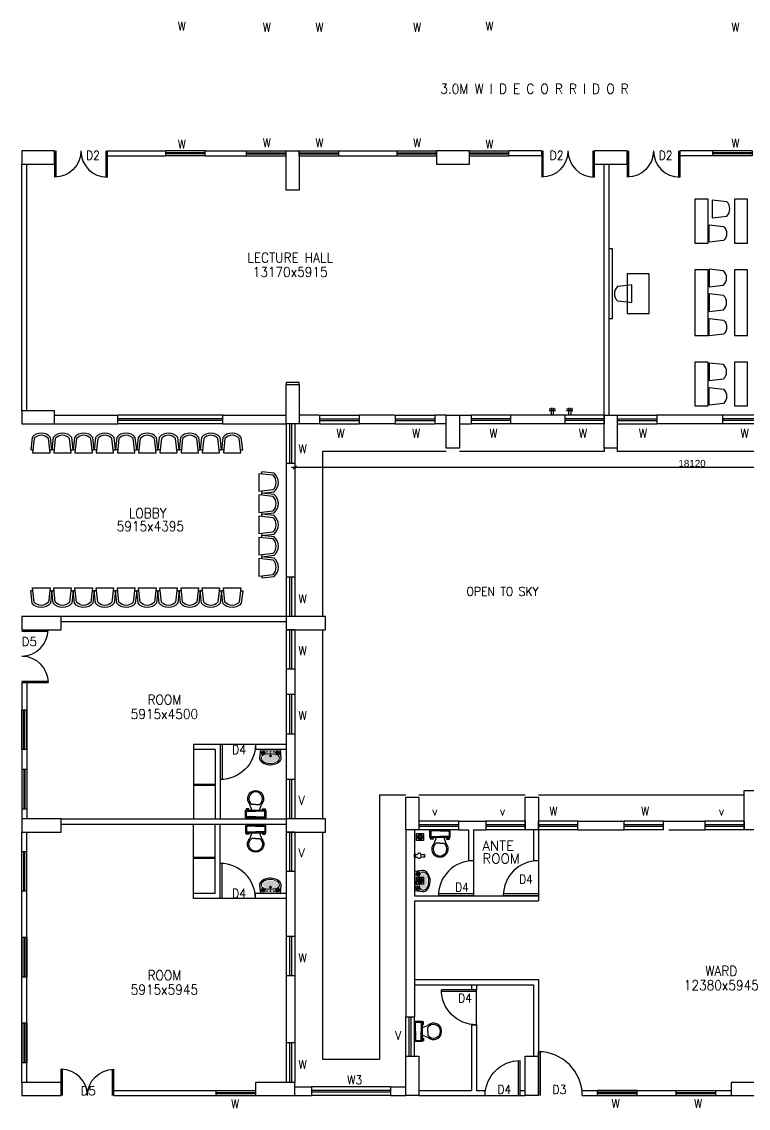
# Model space of a CAD drawing. Extents: x 10161149 to 10263331, y -3696053 to -3547728.
# Drawn here: x 10182721 to 10199293, y -3660702 to -3635917 of the extents above; entities that cross this region are included whole.
import ezdxf
from ezdxf.enums import TextEntityAlignment as Align

# ---------------------------------------------------------------- set-up
doc = ezdxf.new("R2010")
doc.units = 0
doc.header["$MEASUREMENT"] = 0
doc.header["$PDMODE"] = 35
doc.linetypes.add('DASHED', pattern=[0.75, 0.5, -0.25])
doc.layers.get('0').update_dxf_attribs({"linetype": 'CONTINUOUS'})
doc.layers.get('Defpoints').update_dxf_attribs({"linetype": 'CONTINUOUS'})
for name, color, linetype in [('25', 6, 'CONTINUOUS'), ('5', 3, 'CONTINUOUS'), ('COL', 2, 'CONTINUOUS'), ('DAS', 1, 'DASHED'), ('DIM', 8, 'CONTINUOUS'), ('dim1', 5, 'CONTINUOUS'), ('DOOR', 31, 'CONTINUOUS'), ('EWC', 5, 'CONTINUOUS'), ('Exi. Walls', 170, 'CONTINUOUS'), ('floor trap', 9, 'CONTINUOUS'), ('Furn-Hat', 145, 'CONTINUOUS'), ('soil pipe', 10, 'CONTINUOUS'), ('tap', 8, 'CONTINUOUS'), ('Toi-Euip', 8, 'CONTINUOUS'), ('TXW', 6, 'CONTINUOUS'), ('Venti', 161, 'CONTINUOUS'), ('Window', 4, 'CONTINUOUS')]:
    doc.layers.add(name, color=color, linetype=linetype)
doc.layers.add('toi-fix', color=46, linetype='CONTINUOUS', lineweight=18)
doc.styles.add('ROMANS', font='arial.ttf')
doc.styles.get("Standard").update_dxf_attribs({"font": 'romans.shx'})
doc.dimstyles.new('int. dim', dxfattribs={"dimtxt": 160, "dimasz": 80, "dimexe": 80, "dimexo": 0, "dimgap": 10, "dimtad": 1, "dimdec": 0, "dimzin": 12, "dimdsep": 46, "dimtxsty": 'ROMANS', "dimblk": 'OBLIQUE', "dimcen": 1.5, "dimdle": 80, "dimclrd": 5, "dimclre": 5, "dimclrt": 4, "dimadec": 0, "dimazin": 0, "dimtfac": 1, "dimtdec": 0, "dimtix": 1, "dimtmove": 2, "dimatfit": 3, "dimfxl": 1, "dimtolj": 1, "dimtzin": 0, "dimlwd": -1, "dimlwe": -1, "dimarcsym": 0})

# ---------------------------------------------------------------- blocks, each defined once
blk = doc.blocks.new('WINP')
at = {"layer": 'Window'}
for p, q in [((0, 0), (0, 1)), ((0, 1), (1, 1)), ((1, 0), (1, 1)), ((0, 0.6), (1, 0.6)), ((0, 0.4), (1, 0.4)), ((0, 0), (1, 0))]:
    blk.add_line(p, q, dxfattribs=at)
blk = doc.blocks.new('DOORP')
at = {"layer": 'DOOR'}
for p, q in [((0, 0), (0, 1)), ((0.05, 0), (0.05, 0.999))]:
    blk.add_line(p, q, dxfattribs=at)
at = {"layer": 'DOOR', "color": 145}
blk.add_arc((0, 0), 1, 0, 90, dxfattribs=at)
blk = doc.blocks.new('_Oblique')
at = {"color": 0, "linetype": 'ByBlock', "lineweight": -2}
blk.add_line((-0.5, -0.5), (0.5, 0.5), dxfattribs=at)
blk = doc.blocks.new('*D66')
at = {"layer": 'Defpoints', "color": 0, "lineweight": -3, "transparency": 16777216}
for p in [(10188951, -3645643), (10207071, -3645643), (10188951, -3646085)]:
    blk.add_point(p, dxfattribs=at)
at = {"layer": 'dim1', "color": 5, "transparency": 16777216}
for p, q in [((10188951, -3645643), (10188951, -3646165)), ((10207071, -3645643), (10207071, -3646165)), ((10207151, -3646085), (10188871, -3646085))]:
    blk.add_line(p, q, dxfattribs=at)
at = {"layer": 'dim1', "color": 5, "transparency": 16777216, "xscale": 80, "yscale": 80, "zscale": 80, "rotation": 180}
blk.add_blockref('_Oblique', (10188951, -3646085), dxfattribs=at)
at = {"layer": 'dim1', "color": 5, "transparency": 16777216, "xscale": 80, "yscale": 80, "zscale": 80}
blk.add_blockref('_Oblique', (10207071, -3646085), dxfattribs=at)
at = {"layer": 'dim1', "color": 4, "transparency": 16777216, "insert": (10198011, -3645993), "char_height": 160, "attachment_point": 5, "style": 'ROMANS'}
blk.add_mtext('\\A1;18120', dxfattribs=at)
blk = doc.blocks.new('VENTP')
at = {"layer": 'Venti'}
for p, q in [((0, 0), (0, 1)), ((0, 1), (1, 1)), ((1, 0), (1, 1)), ((0, 0), (1, 0))]:
    blk.add_line(p, q, dxfattribs=at)
at = {"layer": 'Venti', "ltscale": 2}
for p, q in [((0, 0.6), (1, 0.6)), ((0, 0.4), (1, 0.4))]:
    blk.add_line(p, q, dxfattribs=at)
blk = doc.blocks.new('4')
at = {"layer": 'Toi-Euip'}
for p, q in [((0, 0.5), (1.71, 0.5)), ((0, 0), (1.71, 0)), ((0.97, 0.94), (0.97, -0.53)), ((1.37, 0.94), (1.37, -0.53))]:
    blk.add_line(p, q, dxfattribs=at)
blk = doc.blocks.new('CHAIR')
at = {"layer": '25'}
for p, q in [((-1.92, -0.71), (-2.42, -0.71)), ((1.92, -0.71), (2.42, -0.71))]:
    blk.add_line(p, q, dxfattribs=at)
blk.add_lwpolyline([(1.64, -3.3), (1.99, 0), (-1.99, 0), (-1.61, -3.3, 0.430136)], format="xyb", close=True, dxfattribs=at)
blk.add_lwpolyline([(-2.41, -0.71), (-2.09, -3.51, 0.468646), (2.12, -3.51)], format="xyb", dxfattribs=at)
blk.add_lwpolyline([(2.12, -3.51), (2.42, -0.71)], dxfattribs=at)
blk = doc.blocks.new('A$C70ED7303')
at = {"layer": 'EWC', "color": 11}
for p, q in [((0, 0), (229, 0)), ((229, 0), (229, -174)), ((-229, 0), (0, 0)), ((-229, -174), (-229, 0)), ((229, -174), (-229, -174)), ((-218, -207), (-218, -185)), ((-218, -185), (-174, -185)), ((-153, -207), (-218, -207)), ((-207, -44), (-207, -131)), ((0, -22), (-185, -22)), ((-185, -153), (0, -153)), ((-174, -185), (-174, -174)), ((-153, -174), (-153, -207)), ((-87, -174), (-131, -305)), ((0, -22), (185, -22)), ((185, -153), (0, -153)), ((87, -174), (131, -305)), ((153, -174), (153, -207)), ((153, -207), (218, -207)), ((174, -185), (174, -174)), ((218, -185), (174, -185)), ((207, -44), (207, -131)), ((218, -207), (218, -185)), ((0, -305), (-87, -305)), ((0, -305), (87, -305))]:
    blk.add_line(p, q, dxfattribs=at)
for centre, major_axis, start_param, end_param in [((-188, -41), (13.6, -13.6), 2.214297, 4.068888), ((-188, -134), (-13.6, -13.6), 5.35589, 7.21048), ((188, -41), (13.6, -13.6), 0.643501, 2.498091), ((188, -134), (-13.6, -13.6), 0.643501, 2.498091), ((-7, -436), (-128, -128), 4.686239, 7.105146), ((5, -435), (-113, -113), 4.541602, 7.039318), ((7, -436), (56, -172), -0.351019, 2.067888), ((-5, -435), (-113, -113), 0.814663, 3.31238)]:
    blk.add_ellipse(centre, major_axis=major_axis, ratio=1, start_param=start_param, end_param=end_param, dxfattribs=at)
blk = doc.blocks.new('A$C0B5D0E53')
at = {"layer": 'tap', "color": 7}
for p, q in [((0, 11), (0, 47)), ((0, 47), (15, 47)), ((0, 11), (12, 11)), ((1, 45), (12, 45)), ((1, 12), (12, 12)), ((12, 11), (12, 47)), ((12, 11), (15, 11)), ((15, 11), (15, 47)), ((70, 41), (110, 45)), ((70, 45), (70, 12)), ((70, 16), (110, 12))]:
    blk.add_line(p, q, dxfattribs=at)
for centre, radius, start, end in [((3, 43), 2.66, 117.11, 161.7293), ((3, 14), 2.66, 198.2707, 242.89), ((8, 99), 56.2, 277.358, 310.4214), ((8, -42), 56.2, 49.5786, 82.642), ((52, 37), 20.8, 24.7259, 109.7544), ((52, 21), 20.8, 250.2456, 335.2741), ((94, 28), 17.7, 301.8025, 58.5186), ((103, 28), 17.7, 293.45, 66.55)]:
    blk.add_arc(centre, radius, start, end, dxfattribs=at)
blk = doc.blocks.new('FT')
at = {"layer": 'floor trap', "color": 7}
for p, q in [((0, 40), (10, 40)), ((16, 40), (64, 40)), ((40, 16), (40, 64)), ((70, 40), (80, 40))]:
    blk.add_line(p, q, dxfattribs=at)
at = {"layer": 'floor trap', "color": 7, "ltscale": 100}
blk.add_lwpolyline([(80, 0), (0, 0), (0, 80), (80, 80)], close=True, dxfattribs=at)
at = {"layer": 'floor trap', "color": 7}
for radius in [30, 23.7, 21.9]:
    blk.add_circle((40, 40), radius, dxfattribs=at)
blk = doc.blocks.new('2')
at = {"layer": 'Furn-Hat'}
h = blk.add_hatch(color=200, dxfattribs=at)
h.set_gradient(color1=(176, 43, 238), color2=(222, 165, 248), one_color=1, tint=0.81, name='SPHERICAL')
edge = h.paths.add_edge_path()
edge.add_ellipse((0.83, 2.39), major_axis=(0, 2.74), ratio=1, start_angle=253.1333, end_angle=282.8458)
edge.add_ellipse((0.66, 2.28), major_axis=(0, 2.87), ratio=1, start_angle=226.9131, end_angle=256.353, ccw=False)
edge.add_ellipse((1.97, 1.03), major_axis=(0, 1.06), ratio=1, start_angle=191.403, end_angle=227.6151, ccw=False)
edge.add_ellipse((1.95, 0.79), major_axis=(-0.001, 0.832), ratio=1, start_angle=172.9435, end_angle=196.7003, ccw=False)
edge.add_line((1.85, -0.04), (0, 0.17))
edge.add_ellipse((-0.15, 0.37), major_axis=(0, 0.247), ratio=1, start_angle=216.2128, end_angle=239.0995)
edge.add_line((0.07, 0.24), (1.91, 0.03))
edge.add_ellipse((1.98, 0.81), major_axis=(0, 0.781), ratio=1, start_angle=174.8376, end_angle=213.1867)
edge.add_ellipse((1.82, 1.24), major_axis=(0, 1.23), ratio=1, start_angle=208.7339, end_angle=238.1069)
edge.add_ellipse((1.35, 1.89), major_axis=(0, 2), ratio=1, start_angle=229.2631, end_angle=252.9591)
edge.add_ellipse((0.45, 2.43), major_axis=(0, 3.03), ratio=1, start_angle=248.1478, end_angle=293.8025)
edge.add_ellipse((0.67, 2.61), major_axis=(0, 2.75), ratio=1, start_angle=292.3386, end_angle=313.7886)
edge.add_ellipse((1.96, 3.88), major_axis=(0.001, 0.944), ratio=1, start_angle=311.9795, end_angle=362.8452)
edge.add_line((1.91, 4.83), (0.06, 4.62))
edge.add_ellipse((-0.22, 4.44), major_axis=(0, 0.335), ratio=1, start_angle=301.9908, end_angle=318.3316)
edge.add_line((0, 4.69), (1.85, 4.9))
edge.add_ellipse((1.98, 3.91), major_axis=(0, 0.995), ratio=1, start_angle=311.3713, end_angle=367.5939, ccw=False)
edge.add_ellipse((0.6, 2.54), major_axis=(0, 2.94), ratio=1, start_angle=278.9603, end_angle=313.5987, ccw=False)
h = blk.add_hatch(color=200, dxfattribs=at)
h.set_gradient(color1=(176, 43, 238), color2=(222, 165, 248), one_color=1, tint=0.81, name='INVCYLINDER')
edge = h.paths.add_edge_path()
edge.add_ellipse((-0.15, 0.37), major_axis=(0, 0.247), ratio=1, start_angle=239.0995, end_angle=258.8462, ccw=False)
edge.add_line((0.07, 0.24), (0, 0.25))
edge.add_line((0, 0.25), (0, 4.61))
edge.add_line((0, 4.61), (0.06, 4.62))
edge.add_ellipse((-0.22, 4.44), major_axis=(0, 0.335), ratio=1, start_angle=279.6212, end_angle=301.9908, ccw=False)
edge.add_line((0.11, 4.5), (0.1, 0.32))
h = blk.add_hatch(color=201, dxfattribs=at)
h.set_gradient(color1=(213, 142, 246), color2=(222, 165, 248), one_color=1, tint=0.81, name='SPHERICAL')
edge = h.paths.add_edge_path()
edge.add_ellipse((-0.22, 4.44), major_axis=(0, 0.335), ratio=1, start_angle=279.6212, end_angle=301.9908)
edge.add_line((0.06, 4.62), (1.91, 4.83))
edge.add_ellipse((1.96, 3.88), major_axis=(0.001, 0.944), ratio=1, start_angle=311.9795, end_angle=362.8452, ccw=False)
edge.add_ellipse((0.67, 2.61), major_axis=(0, 2.75), ratio=1, start_angle=292.3386, end_angle=313.7886, ccw=False)
edge.add_ellipse((0.45, 2.43), major_axis=(0, 3.03), ratio=1, start_angle=248.1478, end_angle=293.8025, ccw=False)
edge.add_ellipse((1.35, 1.89), major_axis=(0, 2), ratio=1, start_angle=229.2631, end_angle=252.9591, ccw=False)
edge.add_ellipse((1.82, 1.24), major_axis=(0, 1.23), ratio=1, start_angle=208.7339, end_angle=238.1069, ccw=False)
edge.add_ellipse((1.98, 0.81), major_axis=(0, 0.781), ratio=1, start_angle=174.8376, end_angle=213.1867, ccw=False)
edge.add_line((1.91, 0.03), (0.07, 0.24))
edge.add_ellipse((-0.15, 0.37), major_axis=(0, 0.247), ratio=1, start_angle=239.0995, end_angle=258.8462)
edge.add_line((0.1, 0.32), (0.11, 4.5))
edge = h.paths.add_edge_path(flags=16)
edge.add_ellipse((0.54, 1.68), major_axis=(0.0002, 0.0643), ratio=1, start_angle=0, end_angle=360, ccw=False)
edge = h.paths.add_edge_path(flags=16)
edge.add_ellipse((0.75, 0.77), major_axis=(0.001, 0.492), ratio=1, start_angle=372.9151, end_angle=415.0496)
edge.add_ellipse((0.66, 0.93), major_axis=(0, 0.34), ratio=1, start_angle=68.6534, end_angle=118.0903)
edge.add_ellipse((1.55, 1.19), major_axis=(0, 1.26), ratio=1, start_angle=109.4436, end_angle=129.259)
edge.add_ellipse((0.76, 0.48), major_axis=(0, 0.207), ratio=1, start_angle=116.7852, end_angle=207.4853)
edge.add_ellipse((0.68, 0.84), major_axis=(0.003, 0.569), ratio=1, start_angle=198.6155, end_angle=235.2982)
edge.add_ellipse((1.01, 0.63), major_axis=(0, 0.179), ratio=1, start_angle=230.4595, end_angle=309.5311)
edge.add_arc((1.2, 0.8), 0.086, 143.8926, 223.9597, ccw=False)
edge.add_arc((1.21, 0.82), 0.0872, 59.6713, 155.4896, ccw=False)
edge.add_ellipse((2.73, 1.67), major_axis=(0, 1.67), ratio=1, start_angle=108.7156, end_angle=120.4399)
edge.add_ellipse((2.03, 1.15), major_axis=(0, 0.801), ratio=1, start_angle=113.6541, end_angle=156.3424)
edge.add_ellipse((1.91, 1.34), major_axis=(0, 0.947), ratio=1, start_angle=167.3152, end_angle=194.3844)
edge.add_ellipse((1.73, 1.61), major_axis=(0, 1.26), ratio=1, start_angle=199.4142, end_angle=242.3113)
edge.add_ellipse((0.73, 2.3), major_axis=(0, 2.47), ratio=1, start_angle=238.946, end_angle=269.4836)
edge.add_ellipse((0.23, 2.48), major_axis=(0, 2.98), ratio=1, start_angle=266.1625, end_angle=294.5971)
edge.add_ellipse((1.64, 3.2), major_axis=(0, 1.4), ratio=1, start_angle=291.6011, end_angle=328.054)
edge.add_ellipse((2, 3.79), major_axis=(0, 0.709), ratio=1, start_angle=327.5861, end_angle=383.2162)
edge.add_ellipse((2.18, 3.44), major_axis=(0, 1.1), ratio=1, start_angle=384.9893, end_angle=432.0066)
edge.add_arc((1.21, 4.06), 0.0773, 202.0693, 284.8477, ccw=False)
edge.add_arc((1.2, 4.08), 0.086, 136.0403, 216.1074, ccw=False)
edge.add_ellipse((1.01, 4.25), major_axis=(0, 0.179), ratio=1, start_angle=230.4689, end_angle=309.5405)
edge.add_ellipse((0.68, 4.04), major_axis=(-0.003, 0.569), ratio=1, start_angle=304.7018, end_angle=341.3845)
edge.add_ellipse((0.76, 4.4), major_axis=(0, 0.207), ratio=1, start_angle=332.4116, end_angle=423.1117)
edge.add_ellipse((1.55, 3.69), major_axis=(0.01, 1.26), ratio=1, start_angle=411.1189, end_angle=430.9342)
edge.add_ellipse((0.66, 3.95), major_axis=(0, 0.34), ratio=1, start_angle=61.9097, end_angle=111.3466)
edge.add_ellipse((0.75, 4.11), major_axis=(0.003, 0.492), ratio=1, start_angle=125.3669, end_angle=167.5014)
edge.add_ellipse((0.73, 3.94), major_axis=(0, 0.319), ratio=1, start_angle=163.9108, end_angle=209.8663)
edge.add_ellipse((1.14, 3.59), major_axis=(-0.002, 0.268), ratio=1, start_angle=387.9183, end_angle=433.2607, ccw=False)
edge.add_ellipse((1.07, 3.77), major_axis=(0, 0.0739), ratio=1, start_angle=281.3136, end_angle=401.6955, ccw=False)
edge.add_ellipse((2.18, 3.44), major_axis=(0, 1.1), ratio=1, start_angle=432.0066, end_angle=441.9912)
edge.add_ellipse((3.97, 2.89), major_axis=(0, 2.96), ratio=1, start_angle=436.108, end_angle=445.7027)
edge.add_ellipse((8.3, 2.4), major_axis=(0, 7.32), ratio=1, start_angle=444.4585, end_angle=449.7636)
edge.add_ellipse((8.98, 2.78), major_axis=(0.01, 8.01), ratio=1, start_angle=92.5395, end_angle=98.8367)
edge.add_ellipse((2.73, 1.67), major_axis=(0, 1.67), ratio=1, start_angle=94.0582, end_angle=108.7156)
edge.add_ellipse((1.07, 1.13), major_axis=(-0.0003, 0.0855), ratio=1, start_angle=142.4726, end_angle=276.6239, ccw=False)
edge.add_ellipse((1.14, 1.3), major_axis=(0.002, 0.268), ratio=1, start_angle=106.7393, end_angle=152.0817, ccw=False)
edge.add_ellipse((0.73, 0.94), major_axis=(-0.001, 0.319), ratio=1, start_angle=329.9021, end_angle=375.8576)
edge = h.paths.add_edge_path(flags=16)
edge.add_ellipse((0.54, 2.42), major_axis=(0.0008, 0.0643), ratio=1, start_angle=0, end_angle=360, ccw=False)
edge = h.paths.add_edge_path(flags=0)
edge.add_ellipse((1.43, 2.44), major_axis=(0, 0.216), ratio=1, start_angle=0, end_angle=360, ccw=False)
edge = h.paths.add_edge_path(flags=0)
edge.add_ellipse((1.43, 2.44), major_axis=(-0.001, 0.155), ratio=1, start_angle=0, end_angle=360, ccw=False)
edge = h.paths.add_edge_path(flags=0)
edge.add_ellipse((1.43, 2.44), major_axis=(0, 0.109), ratio=1, start_angle=0, end_angle=360, ccw=False)
edge = h.paths.add_edge_path(flags=16)
edge.add_ellipse((0.54, 3.22), major_axis=(0.0002, 0.0643), ratio=1, start_angle=0, end_angle=360, ccw=False)
h = blk.add_hatch(color=254, dxfattribs=at)
h.set_gradient(color1=(234, 198, 250), color2=(223, 166, 247), one_color=1, tint=0.81, name='SPHERICAL')
edge = h.paths.add_edge_path()
edge.add_ellipse((1.07, 3.77), major_axis=(0, 0.0739), ratio=1, start_angle=281.3136, end_angle=401.6955)
edge.add_ellipse((1.14, 3.59), major_axis=(-0.002, 0.268), ratio=1, start_angle=387.9183, end_angle=433.2607)
edge.add_ellipse((0.73, 3.94), major_axis=(0, 0.319), ratio=1, start_angle=163.9108, end_angle=209.8663, ccw=False)
edge.add_ellipse((0.75, 4.11), major_axis=(0.003, 0.492), ratio=1, start_angle=125.3669, end_angle=167.5014, ccw=False)
edge.add_ellipse((0.66, 3.95), major_axis=(0, 0.34), ratio=1, start_angle=61.9097, end_angle=111.3466, ccw=False)
edge.add_ellipse((1.55, 3.69), major_axis=(0.01, 1.26), ratio=1, start_angle=411.1189, end_angle=430.9342, ccw=False)
edge.add_ellipse((0.76, 4.4), major_axis=(0, 0.207), ratio=1, start_angle=332.4116, end_angle=423.1117, ccw=False)
edge.add_ellipse((0.68, 4.04), major_axis=(-0.003, 0.569), ratio=1, start_angle=304.7018, end_angle=341.3845, ccw=False)
edge.add_ellipse((1.01, 4.25), major_axis=(0, 0.179), ratio=1, start_angle=230.4689, end_angle=309.5405, ccw=False)
edge.add_arc((1.2, 4.08), 0.086, 136.0403, 216.1074)
edge.add_arc((1.21, 4.06), 0.0773, 202.0693, 284.8477)
edge.add_ellipse((2.18, 3.44), major_axis=(0, 1.1), ratio=1, start_angle=384.9893, end_angle=432.0066)
h = blk.add_hatch(color=254, dxfattribs=at)
h.set_gradient(color1=(234, 198, 250), color2=(223, 166, 247), one_color=1, tint=0.81, name='SPHERICAL')
edge = h.paths.add_edge_path()
edge.add_ellipse((1.64, 3.2), major_axis=(0, 1.4), ratio=1, start_angle=291.6011, end_angle=328.054)
edge.add_ellipse((0.23, 2.48), major_axis=(0, 2.98), ratio=1, start_angle=266.1625, end_angle=294.5971, ccw=False)
edge.add_ellipse((0.73, 2.3), major_axis=(0, 2.47), ratio=1, start_angle=238.946, end_angle=269.4836, ccw=False)
edge.add_ellipse((1.73, 1.61), major_axis=(0, 1.26), ratio=1, start_angle=199.4142, end_angle=242.3113, ccw=False)
edge.add_ellipse((1.91, 1.34), major_axis=(0, 0.947), ratio=1, start_angle=167.3152, end_angle=194.3844, ccw=False)
edge.add_ellipse((2.03, 1.15), major_axis=(0, 0.801), ratio=1, start_angle=113.6541, end_angle=156.3424, ccw=False)
edge.add_ellipse((2.73, 1.67), major_axis=(0, 1.67), ratio=1, start_angle=94.0582, end_angle=120.4399, ccw=False)
edge.add_ellipse((8.98, 2.78), major_axis=(0.01, 8.01), ratio=1, start_angle=92.5395, end_angle=98.8367, ccw=False)
edge.add_ellipse((8.3, 2.4), major_axis=(0, 7.32), ratio=1, start_angle=444.4585, end_angle=449.7636, ccw=False)
edge.add_ellipse((3.97, 2.89), major_axis=(0, 2.96), ratio=1, start_angle=436.108, end_angle=445.7027, ccw=False)
edge.add_ellipse((2.18, 3.44), major_axis=(0, 1.1), ratio=1, start_angle=384.9893, end_angle=441.9912, ccw=False)
edge.add_ellipse((2, 3.79), major_axis=(0, 0.709), ratio=1, start_angle=327.5861, end_angle=383.2162, ccw=False)
edge = h.paths.add_edge_path(flags=16)
edge.add_ellipse((1.43, 2.44), major_axis=(0, 0.216), ratio=1, start_angle=0, end_angle=360, ccw=False)
edge = h.paths.add_edge_path(flags=0)
edge.add_ellipse((1.43, 2.44), major_axis=(-0.001, 0.155), ratio=1, start_angle=0, end_angle=360, ccw=False)
edge = h.paths.add_edge_path(flags=0)
edge.add_ellipse((1.43, 2.44), major_axis=(0, 0.109), ratio=1, start_angle=0, end_angle=360, ccw=False)
h = blk.add_hatch(color=254, dxfattribs=at)
h.set_gradient(color1=(234, 198, 250), color2=(223, 166, 247), one_color=1, tint=0.81, name='SPHERICAL')
edge = h.paths.add_edge_path()
edge.add_ellipse((1.55, 1.19), major_axis=(0, 1.26), ratio=1, start_angle=109.4436, end_angle=129.259)
edge.add_ellipse((0.76, 0.48), major_axis=(0, 0.207), ratio=1, start_angle=116.7852, end_angle=207.4853)
edge.add_ellipse((0.68, 0.84), major_axis=(0.003, 0.569), ratio=1, start_angle=198.6155, end_angle=235.2982)
edge.add_ellipse((1.01, 0.63), major_axis=(0, 0.179), ratio=1, start_angle=230.4595, end_angle=309.5311)
edge.add_arc((1.2, 0.8), 0.086, 143.8926, 223.9597, ccw=False)
edge.add_arc((1.21, 0.82), 0.0872, 59.6713, 155.4896, ccw=False)
edge.add_ellipse((2.73, 1.67), major_axis=(0, 1.67), ratio=1, start_angle=108.7156, end_angle=120.4399, ccw=False)
edge.add_ellipse((1.07, 1.13), major_axis=(-0.0003, 0.0855), ratio=1, start_angle=142.4726, end_angle=276.6239, ccw=False)
edge.add_ellipse((1.14, 1.3), major_axis=(0.002, 0.268), ratio=1, start_angle=106.7393, end_angle=152.0817, ccw=False)
edge.add_ellipse((0.73, 0.94), major_axis=(-0.001, 0.319), ratio=1, start_angle=329.9021, end_angle=375.8576)
edge.add_ellipse((0.75, 0.77), major_axis=(0.001, 0.492), ratio=1, start_angle=372.9151, end_angle=415.0496)
edge.add_ellipse((0.66, 0.93), major_axis=(0, 0.34), ratio=1, start_angle=68.6534, end_angle=118.0903)
at = {"layer": 'toi-fix', "color": 7}
for p, q in [((0, 4.69), (1.85, 4.9)), ((0, 4.61), (1.91, 4.83)), ((0, 0.17), (0, 4.69)), ((0.1, 0.32), (0.11, 4.5)), ((0.67, 3.22), (0.39, 3.22)), ((0.54, 3.34), (0.54, 3.08)), ((0.54, 2.55), (0.54, 2.28)), ((1.43, 2.14), (1.43, 2.74)), ((0, 0.25), (1.91, 0.03)), ((0, 0.17), (1.85, -0.04)), ((0.72, 2.42), (0.39, 2.42)), ((0.72, 1.68), (0.39, 1.68)), ((0.54, 1.8), (0.54, 1.54)), ((1.73, 2.44), (1.12, 2.44))]:
    blk.add_line(p, q, dxfattribs=at)
at = {"layer": 'toi-fix', "color": 7, "extrusion": (0, 0, -1)}
for centre, major_axis, start_param, end_param in [((-0.22, 4.44), (0, 0.335), 0.727251, 1.402875), ((0.66, 3.95), (0, 0.34), 4.33982, 5.202657), ((0.75, 4.11), (0.003, 0.492), 3.359735, 4.09512), ((1.55, 3.69), (0.01, 1.26), -1.238036, -0.892193), ((0.54, 3.22), (0.0002, 0.0643), 3.139035, 9.42222), ((0.54, 2.42), (0.0008, 0.0643), 3.12883, 9.412015), ((0.76, 4.4), (0, 0.207), -1.101507, 0.481509), ((0.73, 3.94), (0, 0.319), 2.620328, 3.422401), ((0.68, 4.04), (-0.003, 0.569), 0.324902, 0.965135), ((1.14, 3.59), (-0.002, 0.268), -1.278641, -0.487266), ((8.3, 2.4), (0, 7.32), -1.56667, -1.474079), ((1.07, 3.77), (0, 0.0739), -0.727724, 1.373337), ((3.97, 2.89), (0, 2.96), -1.495794, -1.328336), ((2.18, 3.44), (0, 1.1), -1.431017, -0.436146), ((1.2, 4.08), (-0.0608, 0.0608), 4.867594, 6.265028), ((1.01, 4.25), (0, 0.179), 0.880684, 2.260744), ((1.21, 4.06), (0.0547, 0.0547), 2.097053, 3.541809), ((1.43, 2.44), (0, 0.216), 3.141254, 9.424439), ((1.43, 2.44), (-0.001, 0.155), 3.145308, 9.428493), ((1.43, 2.44), (0, 0.109), 3.142047372431534, 9.42523267961112), ((2, 3.79), (0, 0.709), -0.405199, 0.56573), ((1.98, 3.91), (0, 0.995), -0.132539, 0.848731), ((1.96, 3.88), (0.001, 0.944), -0.049658, 0.838116), ((1.64, 3.2), (0, 1.4), 0.557563, 1.193786), ((0.67, 2.61), (0, 2.75), 0.806541, 1.180915), ((0.6, 2.54), (0, 2.94), 0.809856, 1.41441), ((0.23, 2.48), (0, 2.98), 1.141495, 1.637774), ((0.45, 2.43), (0, 3.03), 1.155365, 1.952189), ((0.83, 2.39), (0, 2.74), 1.346594, 1.865175), ((-0.15, 0.37), (0, 0.247), 1.765467, 2.50956), ((0.66, 0.93), (0, 0.34), 4.222121, 5.084958), ((0.75, 0.77), (0.001, 0.492), -0.960797, -0.225412), ((1.55, 1.19), (0, 1.26), 4.027191, 4.373034), ((0.54, 1.68), (0.0002, 0.0643), 3.139035, 9.42222), ((0.76, 0.48), (0, 0.207), 2.661884, 4.2449), ((0.73, 0.94), (-0.001, 0.319), -0.276767, 0.525307), ((0.68, 0.84), (0.003, 0.569), 2.176458, 2.816691), ((1.14, 1.3), (0.002, 0.268), 3.628858, 4.420234), ((8.98, 2.78), (0.01, 8.01), 4.558159, 4.668067), ((1.07, 1.13), (-0.0003, 0.0855), 1.455188, 3.796569), ((2.73, 1.67), (0, 1.67), 4.181112, 4.641559), ((1.2, 0.8), (-0.0608, 0.0608), 4.730546, 6.12798), ((1.21, 0.82), (0.0617, 0.0617), 4.354779, 6.027124), ((1.01, 0.63), (0, 0.179), 0.880848, 2.260908), ((2.03, 1.15), (0, 0.801), 3.554495, 4.299548), ((1.91, 1.34), (0, 0.947), 2.890537, 3.362984), ((1.98, 0.81), (0, 0.781), 2.562376, 3.231693), ((1.73, 1.61), (0, 1.26), 2.054055, 2.802751), ((1.97, 1.03), (0, 1.06), 2.310552, 2.942572), ((1.82, 1.24), (0, 1.23), 2.127435, 2.640092), ((0.66, 2.28), (0, 2.87), 1.808981, 2.322804), ((0.73, 2.3), (0, 2.47), 1.579809, 2.112792), ((1.35, 1.89), (0, 2), 1.868215, 2.281789), ((1.95, 0.79), (-0.001, 0.832), 2.850118, 3.264751)]:
    blk.add_ellipse(centre, major_axis=major_axis, ratio=1, start_param=start_param, end_param=end_param, dxfattribs=at)

msp = doc.modelspace()

# ---------------------------------------------------------------- linework, layer by layer
at = {"layer": '25'}
for p, q in [((10196193.8, -3641096.4), (10196133.8, -3641096.4)), ((10196193.8, -3642696.4), (10196193.8, -3641096.4)), ((10196193.8, -3642696.4), (10196133.8, -3642696.4)), ((10188051, -3652403), (10187251, -3652403)), ((10186636, -3652518), (10186636, -3654103)), ((10187136, -3653318), (10186636, -3653318)), ((10187136, -3653343), (10186636, -3653343)), ((10186636, -3655803), (10186636, -3654218)), ((10187136, -3654978), (10186636, -3654978)), ((10187136, -3655003), (10186636, -3655003)), ((10193026, -3655053), (10193026, -3655853)), ((10194506, -3655053), (10194506, -3655853)), ((10188051, -3655918), (10187251, -3655918)), ((10193093.5, -3658798), (10193093.5, -3657998)), ((10193291, -3660413), (10194091, -3660413))]:
    msp.add_line(p, q, dxfattribs=at)
for points in [[(10198076.6, -3640967.1), (10198376.6, -3640967.1), (10198376.6, -3639967.1), (10198076.6, -3639967.1)], [(10198976.6, -3640967.1), (10199276.6, -3640967.1), (10199276.6, -3639967.1), (10198976.6, -3639967.1)], [(10198076.6, -3643074.6), (10198376.6, -3643074.6), (10198376.6, -3641574.6), (10198076.6, -3641574.6)], [(10198976.6, -3643074.6), (10199276.6, -3643074.6), (10199276.6, -3641574.6), (10198976.6, -3641574.6)], [(10196531.1, -3641670.5), (10196531.1, -3642570.5), (10197031.1, -3642570.5), (10197031.1, -3641670.5)], [(10198076.6, -3644682.1), (10198376.6, -3644682.1), (10198376.6, -3643682.1), (10198076.6, -3643682.1)], [(10198976.6, -3644682.1), (10199276.6, -3644682.1), (10199276.6, -3643682.1), (10198976.6, -3643682.1)]]:
    msp.add_lwpolyline(points, close=True, dxfattribs=at)
msp.add_lwpolyline([(10196531.1, -3641933.8), (10196309.2, -3641959.2, 0.4301363), (10196309.2, -3642284.7)], format="xyb", dxfattribs=at)
msp.add_lwpolyline([(10196309.2, -3642284.7), (10196531.1, -3642308.1)], dxfattribs=at)
at = {"layer": 'COL', "color": 2}
for points in [[(10182721, -3639163), (10183471, -3639163), (10183471, -3638863), (10182721, -3638863)], [(10188751, -3639763), (10188751, -3638863), (10189051, -3638863), (10189051, -3639763)], [(10192181, -3639163), (10192931, -3639163), (10192931, -3638863), (10192181, -3638863)], [(10195781, -3639163), (10196531, -3639163), (10196531, -3638863), (10195781, -3638863)], [(10188751, -3645093), (10188751, -3644193), (10189051, -3644193), (10189051, -3645093)], [(10182721, -3645093), (10183471, -3645093), (10183471, -3644793), (10182721, -3644793)], [(10192406, -3645643), (10192406, -3644893), (10192706, -3644893), (10192706, -3645643)], [(10196006, -3645643), (10196006, -3644893), (10196306, -3644893), (10196306, -3645643)], [(10183621, -3649788), (10183621, -3649488), (10182721, -3649488), (10182721, -3649788)], [(10189651, -3649788), (10189651, -3649488), (10188751, -3649488), (10188751, -3649788)], [(10199201, -3654353), (10199201, -3653453), (10199501, -3653453), (10199501, -3654353)], [(10191481, -3654353), (10191481, -3653603), (10191781, -3653603), (10191781, -3654353)], [(10194206, -3654353), (10194206, -3653603), (10194506, -3653603), (10194506, -3654353)], [(10183621, -3654403), (10183621, -3654103), (10182721, -3654103), (10182721, -3654403)], [(10189651, -3654403), (10189651, -3654103), (10188751, -3654103), (10188751, -3654403)], [(10191481, -3660413), (10191481, -3659513), (10191781, -3659513), (10191781, -3660413)], [(10194206, -3660413), (10194206, -3659513), (10194506, -3659513), (10194506, -3660413)], [(10183621, -3660413), (10183621, -3660113), (10182721, -3660113), (10182721, -3660413)], [(10188951, -3660413), (10188951, -3660113), (10188051, -3660113), (10188051, -3660413)], [(10199801, -3660413), (10199801, -3660113), (10198901, -3660113), (10198901, -3660413)]]:
    msp.add_lwpolyline(points, close=True, dxfattribs=at)
at = {"layer": 'DAS', "linetype": 'Continuous'}
for p, q in [((10189581, -3645723), (10189581, -3649488)), ((10192406, -3645723), (10189581, -3645723)), ((10196006, -3645723), (10192706, -3645723)), ((10196006, -3645643), (10196006, -3645723)), ((10196306, -3645643), (10196306, -3645723)), ((10199606, -3645723), (10196306, -3645723)), ((10189581, -3649788), (10189581, -3654118)), ((10190881, -3653553), (10190881, -3659583)), ((10190881, -3653553), (10191481, -3653553)), ((10191781, -3653553), (10194206, -3653553)), ((10194506, -3653553), (10199201, -3653553)), ((10189581, -3654418), (10189581, -3659583)), ((10189581, -3659583), (10190881, -3659583))]:
    msp.add_line(p, q, dxfattribs=at)
msp.add_lwpolyline([(10196531.1, -3642308.1), (10196639.2, -3642319.5), (10196639.2, -3641921.4), (10196531.1, -3641933.8, 0.4329333)], format="xyb", dxfattribs=at)
at = {"layer": 'dim1'}
for points in [[(10198802.7, -3640024), (10198472.7, -3639989.2), (10198472.7, -3640387.3), (10198802.7, -3640349.4, 0.4301363)], [(10198728.8, -3640910.2), (10198398.8, -3640945), (10198398.8, -3640546.9), (10198728.8, -3640584.7, -0.4301363)], [(10198728.8, -3641599.6), (10198398.8, -3641564.8), (10198398.8, -3641962.9), (10198728.8, -3641925, 0.4301363)], [(10198728.8, -3642160.3), (10198398.8, -3642125.5), (10198398.8, -3642523.6), (10198728.8, -3642485.8, 0.4301363)], [(10198728.8, -3643046.5), (10198398.8, -3643081.3), (10198398.8, -3642683.2), (10198728.8, -3642721, -0.4301363)], [(10198728.8, -3643739), (10198398.8, -3643704.2), (10198398.8, -3644102.3), (10198728.8, -3644064.4, 0.4301363)], [(10198728.8, -3644625.2), (10198398.8, -3644660), (10198398.8, -3644261.9), (10198728.8, -3644299.7, -0.4301363)]]:
    msp.add_lwpolyline(points, format="xyb", close=True, dxfattribs=at)
at = {"layer": 'Exi. Walls'}
for p, q in [((10184671, -3638863), (10186006, -3638863)), ((10184671, -3638863), (10184671, -3638978)), ((10184671, -3638978), (10184671, -3638863)), ((10186906, -3638863), (10187851, -3638863)), ((10189951, -3638863), (10191281, -3638863)), ((10194581, -3638863), (10193831, -3638863)), ((10194581, -3638978), (10194581, -3638863)), ((10194581, -3638863), (10194581, -3638978)), ((10197731, -3638978), (10197731, -3638863)), ((10197731, -3638863), (10197731, -3638978)), ((10197731, -3638978), (10197731, -3638863)), ((10197731, -3638863), (10197731, -3638978)), ((10198481, -3638863), (10197731, -3638863)), ((10184671, -3638978), (10186006, -3638978)), ((10186906, -3638978), (10187851, -3638978)), ((10189951, -3638978), (10191281, -3638978)), ((10194581, -3638978), (10193831, -3638978)), ((10198481, -3638978), (10197731, -3638978)), ((10182721, -3644793), (10182721, -3639163)), ((10182836, -3644793), (10182836, -3639163)), ((10196006, -3644893), (10196006, -3639163)), ((10196121, -3644893), (10196121, -3639163)), ((10183471, -3644893), (10184911, -3644893)), ((10187311, -3644893), (10188751, -3644893)), ((10189501, -3644893), (10189051, -3644893)), ((10191226, -3644893), (10190416, -3644893)), ((10192406, -3644893), (10192141, -3644893)), ((10192706, -3644893), (10192971, -3644893)), ((10195106, -3644893), (10193871, -3644893)), ((10198706, -3644893), (10197206, -3644893)), ((10183471, -3645093), (10184911, -3645093)), ((10187311, -3645093), (10188751, -3645093)), ((10189501, -3645093), (10189051, -3645093)), ((10191241, -3645093), (10190401, -3645093)), ((10192406, -3645093), (10192141, -3645093)), ((10192706, -3645093), (10192971, -3645093)), ((10195106, -3645093), (10193871, -3645093)), ((10198706, -3645093), (10197206, -3645093)), ((10188751, -3645993), (10188751, -3648588)), ((10188951, -3645993), (10188951, -3648588)), ((10188751, -3649488), (10183621, -3649488)), ((10188751, -3649603), (10183621, -3649603)), ((10188751, -3650688), (10188751, -3651267)), ((10188951, -3650688), (10188951, -3651267)), ((10182721, -3650988), (10182721, -3654103)), ((10182721, -3650988), (10182836, -3650988)), ((10182836, -3650988), (10182836, -3654103)), ((10188751, -3652167), (10188751, -3653203)), ((10188951, -3652146), (10188951, -3653203)), ((10187251, -3652403), (10186636, -3652403)), ((10186636, -3652403), (10186636, -3652518)), ((10187251, -3652403), (10187251, -3654103)), ((10188051, -3652403), (10188051, -3652518)), ((10188751, -3652403), (10188051, -3652403)), ((10187136, -3652518), (10186636, -3652518)), ((10187136, -3652518), (10187136, -3654103)), ((10188751, -3652518), (10188051, -3652518)), ((10183621, -3654103), (10188751, -3654103)), ((10183621, -3654218), (10188751, -3654218)), ((10187136, -3655803), (10187136, -3654218)), ((10187251, -3655918), (10187251, -3654218)), ((10192681, -3654153), (10193306, -3654153)), ((10195406, -3654153), (10196463.5, -3654153)), ((10197363.5, -3654153), (10198301, -3654153)), ((10182721, -3660113), (10182721, -3654403)), ((10182836, -3660113), (10182836, -3654403)), ((10191481, -3654353), (10191481, -3658613)), ((10191681, -3654353), (10191681, -3655853)), ((10192681, -3654353), (10192911, -3654353)), ((10192911, -3654353), (10192911, -3655053)), ((10193026, -3654353), (10193306, -3654353)), ((10193026, -3654353), (10193026, -3655053)), ((10194391, -3654353), (10194391, -3655053)), ((10194506, -3654353), (10194506, -3655053)), ((10195406, -3654353), (10196463.5, -3654353)), ((10197478.5, -3654353), (10198301, -3654353)), ((10192911, -3655053), (10193026, -3655053)), ((10194391, -3655053), (10194506, -3655053)), ((10188751, -3655303), (10188751, -3656783)), ((10188951, -3655303), (10188951, -3656783)), ((10187136, -3655803), (10186636, -3655803)), ((10186636, -3655918), (10186636, -3655803)), ((10187251, -3655918), (10186636, -3655918)), ((10188751, -3655803), (10188051, -3655803)), ((10188051, -3655918), (10188051, -3655803)), ((10188751, -3655918), (10188051, -3655918)), ((10191681, -3655853), (10194506, -3655853)), ((10191681, -3655968), (10194506, -3655968)), ((10191681, -3655968), (10191681, -3658613)), ((10194506, -3655853), (10194506, -3655968)), ((10188751, -3657683), (10188751, -3659213)), ((10188951, -3657683), (10188951, -3659213)), ((10191681, -3657768), (10194506, -3657768)), ((10191681, -3657883), (10194391, -3657883)), ((10194391, -3657883), (10194391, -3659513)), ((10194506, -3657768), (10194506, -3659513)), ((10192978.5, -3658798), (10193093.5, -3658798)), ((10184821, -3660298), (10187151, -3660298)), ((10184821, -3660413), (10184821, -3660298)), ((10184821, -3660413), (10187151, -3660413)), ((10188951, -3660213), (10189331, -3660213)), ((10188951, -3660413), (10189331, -3660413)), ((10191131, -3660213), (10191481, -3660213)), ((10191131, -3660413), (10191481, -3660413)), ((10191781, -3660298), (10192978.5, -3660298)), ((10191781, -3660413), (10193291, -3660413)), ((10193093.5, -3660298), (10193291, -3660298)), ((10194091, -3660298), (10194206, -3660298)), ((10194091, -3660413), (10194206, -3660413)), ((10195506, -3660413), (10195506, -3660298)), ((10195506, -3660298), (10198901, -3660298)), ((10195506, -3660413), (10198901, -3660413))]:
    msp.add_line(p, q, dxfattribs=at)
at = {"layer": 'Exi. Walls', "linetype": 'Continuous'}
for p, q in [((10192978.5, -3657883), (10192978.5, -3657998)), ((10193093.5, -3657883), (10193093.5, -3657998)), ((10192978.5, -3658798), (10192978.5, -3660298)), ((10193093.5, -3658798), (10193093.5, -3660298)), ((10193291, -3660413), (10193291, -3660298)), ((10194091, -3660413), (10194091, -3660298))]:
    msp.add_line(p, q, dxfattribs=at)
at = {"layer": 'Exi. Walls'}
msp.add_lwpolyline([(10189051, -3644193), (10189051, -3644143), (10188751, -3644143), (10188751, -3644193)], dxfattribs=at)

# ---------------------------------------------------------------- block references
at = {"layer": '5'}
for name, p, xscale, yscale, zscale, rotation in [('DOORP', (10183471, -3638863), -600, 600, 600.0000000000084, 180), ('DOORP', (10183471, -3638863), -600, 600, 600.0000000000084, 180), ('DOORP', (10184671, -3638863), 600, 600, 600.0000000000084, 180), ('DOORP', (10194581, -3638863), -600, 600, 600.0000000000084, 180), ('DOORP', (10195781, -3638863), 600, 600, 600.0000000000084, 180), ('DOORP', (10195781, -3638863), 600, 600, 600.0000000000084, 180), ('DOORP', (10196531, -3638863), -600, 600, 600.0000000000084, 180), ('DOORP', (10196531, -3638863), -600, 600, 600.0000000000084, 180), ('DOORP', (10197731, -3638863), 600, 600, 600.0000000000084, 180), ('WINP', (10199381, -3638863), 900, 115, 900.0000000000124, 180), ('DOORP', (10182721, -3649788), 600, 600, 600.0000000000084, 270), ('DOORP', (10182721, -3650988), -600, 600, 600.0000000000084, 270), ('WINP', (10182836, -3652521), 900, 115, 900.0000000000124, 90), ('DOORP', (10187251, -3652403), -800, 800, 800.000000000011, 180), ('WINP', (10182836, -3652976.8), -900, 115, 900.0000000000124, 90), ('WINP', (10182836, -3655753), 900, 115, 900.0000000000124, 90), ('DOORP', (10193026, -3655853), 800, 800, 800.000000000011, 90), ('DOORP', (10194506, -3655853), 800, 800, 800.000000000011, 90), ('WINP', (10182836, -3656808), -900, 115, 900.0000000000124, 90), ('DOORP', (10193093.5, -3657998), -800, 800, 800.000000000011, 90), ('WINP', (10182836, -3658763), -900, 115, 900.0000000000124, 90), ('WINP', (10187151, -3660298), -900, 115, 900.0000000000124, 180), ('WINP', (10191131, -3660213), 1800, 200, 1800.000000000025, 180)]:
    msp.add_blockref(name, p, dxfattribs=dict(at, xscale=xscale, yscale=yscale, zscale=zscale, rotation=rotation))
for name, p, xscale, yscale, zscale in [('WINP', (10186906, -3638978), -900, 115, 900.0000000000124), ('WINP', (10187851, -3638978), 900, 115, 900.0000000000124), ('WINP', (10189051, -3638978), 900, 115, 900.0000000000124), ('WINP', (10191281, -3638978), 900, 115, 900.0000000000124), ('WINP', (10192931, -3638978), 900, 115, 900.0000000000124), ('WINP', (10187311, -3645093), -2400, 200, 2400.000000000034), ('DOORP', (10187251, -3655918), 800, 800, 800.000000000011), ('DOORP', (10194506, -3660413), 1000, 1000, 1000.000000000014), ('DOORP', (10194091, -3660413), -800, 800, 800.000000000011), ('DOORP', (10183621, -3660413), 600, 600, 600.0000000000084), ('DOORP', (10184821, -3660413), -600, 600, 600.0000000000084), ('WINP', (10196756.5, -3660413), -900, 115, 900.0000000000124), ('WINP', (10197650.5, -3660413), 900, 115, 900.0000000000124)]:
    msp.add_blockref(name, p, dxfattribs=dict(at, xscale=xscale, yscale=yscale, zscale=zscale))
at = {"layer": 'DIM'}
for name, p, xscale, yscale, zscale, rotation in [('WINP', (10189516, -3644893), -900, 200, 900.0000000000124, 180), ('WINP', (10191241, -3644893), -900, 200, 900.0000000000124, 180), ('WINP', (10193871, -3644893), 900, 200, 900.0000000000124, 180), ('WINP', (10196006, -3644893), 900, 200, 900.0000000000124, 180), ('WINP', (10196306, -3644893), -900, 200, 900.0000000000124, 180), ('WINP', (10199606, -3644893), 900, 200, 900.0000000000124, 180), ('CHAIR', (10183167.9, -3645750.8), 100, 100, 100.0000000000014, 180), ('CHAIR', (10183651.1, -3645750.8), 100, 100, 100.0000000000014, 180), ('CHAIR', (10184134.8, -3645750.8), 100, 100, 100.0000000000014, 180), ('CHAIR', (10184618.6, -3645750.8), 100, 100, 100.0000000000014, 180), ('CHAIR', (10185102.4, -3645750.8), 100, 100, 100.0000000000014, 180), ('CHAIR', (10185586.2, -3645750.8), 100, 100, 100.0000000000014, 180), ('CHAIR', (10186069.4, -3645750.8), 100, 100, 100.0000000000014, 180), ('CHAIR', (10186553.2, -3645750.8), 100, 100, 100.0000000000014, 180), ('CHAIR', (10187036.9, -3645750.8), 100, 100, 100.0000000000014, 180), ('CHAIR', (10187520.7, -3645750.8), 100, 100, 100.0000000000014, 180), ('WINP', (10188951, -3645093), -900, 200, 900.0000000000124, 90), ('CHAIR', (10188125.6, -3646427.8), 100, 100, 100.0000000000014, 90), ('CHAIR', (10188125.6, -3646911.5), 100, 100, 100.0000000000014, 90), ('CHAIR', (10188125.6, -3647395.3), 100, 100, 100.0000000000014, 90), ('CHAIR', (10188125.6, -3647879.1), 100, 100, 100.0000000000014, 90), ('CHAIR', (10188125.6, -3648362.3), 100, 100, 100.0000000000014, 90), ('WINP', (10188951, -3648588), -900, 200, 900.0000000000124, 90), ('WINP', (10188951, -3649788), -900, 200, 900.0000000000124, 90), ('WINP', (10188951, -3651267), -900, 200, 900.0000000000124, 90), ('WINP', (10188951, -3653203), -900, 200, 900.0000000000124, 90), ('WINP', (10188951, -3654403), -900, 200, 900.0000000000124, 90), ('WINP', (10188951, -3656783), -900, 200, 900.0000000000124, 90), ('WINP', (10191481, -3659513), -900, 200, 900.0000000000124, 270), ('WINP', (10188951, -3659213), -900, 200, 900.0000000000124, 90)]:
    msp.add_blockref(name, p, dxfattribs=dict(at, xscale=xscale, yscale=yscale, zscale=zscale, rotation=rotation))
for name, p, xscale, yscale, zscale in [('CHAIR', (10183167.9, -3648830.1), -100, 100, 100.0000000000014), ('CHAIR', (10183651.1, -3648830.1), -100, 100, 100.0000000000014), ('CHAIR', (10184134.8, -3648830.1), -100, 100, 100.0000000000014), ('CHAIR', (10184618.6, -3648830.1), -100, 100, 100.0000000000014), ('CHAIR', (10185102.4, -3648830.1), -100, 100, 100.0000000000014), ('CHAIR', (10185586.2, -3648830.1), -100, 100, 100.0000000000014), ('CHAIR', (10186069.4, -3648830.1), -100, 100, 100.0000000000014), ('CHAIR', (10186553.2, -3648830.1), -100, 100, 100.0000000000014), ('CHAIR', (10187036.9, -3648830.1), -100, 100, 100.0000000000014), ('CHAIR', (10187520.7, -3648830.1), -100, 100, 100.0000000000014), ('WINP', (10195406, -3654353), -900, 200, 900.0000000000124), ('WINP', (10197363.5, -3654353), -900, 200, 900.0000000000124)]:
    msp.add_blockref(name, p, dxfattribs=dict(at, xscale=xscale, yscale=yscale, zscale=zscale))
at = {"layer": 'DIM', "linetype": 'Continuous', "xscale": 900, "yscale": 200, "zscale": 900.0000000000124, "rotation": 180}
for p in [(10192681, -3654153), (10194206, -3654153), (10199201, -3654153)]:
    msp.add_blockref('VENTP', p, dxfattribs=at)
at = {"layer": 'dim1', "yscale": 100, "zscale": 100.0000000000014}
for name, p, xscale, rotation in [('4', (10194802.2, -3644893), -100, 270), ('4', (10195201.3, -3644893), -100, 270), ('2', (10188637.2, -3652518), -100, 90), ('2', (10188637.2, -3655803), 100, 90), ('2', (10191681, -3655275.3), -100, 180)]:
    msp.add_blockref(name, p, dxfattribs=dict(at, xscale=xscale, rotation=rotation))
at = {"layer": 'soil pipe', "xscale": 2, "yscale": 2, "zscale": 2}
for p in [(10191728.2, -3654594.4), (10191728.2, -3655591.6)]:
    msp.add_blockref('FT', p, dxfattribs=at)
at = {"layer": 'Toi-Euip', "ltscale": 100, "xscale": 2, "yscale": 2, "zscale": 2}
msp.add_blockref('A$C0B5D0E53', (10191681, -3654998.2), dxfattribs=at)
at = {"layer": 'toi-fix', "linetype": 'Continuous'}
for p, rotation in [((10188056.6, -3654076.5), 180), ((10191681, -3658947), 90)]:
    msp.add_blockref('A$C70ED7303', p, dxfattribs=dict(at, rotation=rotation))
at = {"layer": 'toi-fix', "linetype": 'Continuous', "xscale": -1}
msp.add_blockref('A$C70ED7303', (10188056.6, -3654244.5), dxfattribs=at)
at = {"layer": 'toi-fix', "linetype": 'Continuous'}
msp.add_blockref('A$C70ED7303', (10192260.3, -3654353), dxfattribs=at)

# ---------------------------------------------------------------- texts
at = {"layer": 'TXW', "width": 0.9}
for s, height, p in [('W', 200, (10186282, -3636117.2)), ('W', 200, (10188219.8, -3636144.1)), ('W', 200, (10189419.8, -3636144.1)), ('W', 200, (10191649.8, -3636144.1)), ('W', 200, (10193300.4, -3636117.2)), ('W', 200, (10198910.9, -3636138.6)), ('3.0M W I D E C O R R I D O R', 225, (10192269.3, -3637559.8)), ('W', 200, (10186282, -3638808.7)), ('W', 200, (10188219.8, -3638781.8)), ('W', 200, (10189419.8, -3638781.8)), ('W', 200, (10191649.8, -3638781.8)), ('W', 200, (10193300.4, -3638808.7)), ('W', 200, (10198910.9, -3638787.3)), ('D2', 200, (10184190.1, -3639064.2)), ('D2', 200, (10194761.9, -3639064.2)), ('D2', 200, (10197250.1, -3639064.2)), ('W', 200, (10189902.6, -3645405.2)), ('W', 200, (10191627.6, -3645405.2)), ('W', 200, (10193390.1, -3645405.2)), ('W', 200, (10195430.9, -3645405.2)), ('W', 200, (10196799.2, -3645405.2)), ('W', 200, (10199118.2, -3645405.2)), ('W', 200, (10189036.1, -3645757.6)), ('LOBBY', 225, (10185165.4, -3647240.8)), ('5915x4395', 225, (10184887.4, -3647538.2)), ('W', 200, (10189036.1, -3649179.5)), ('OPEN TO SKY', 200, (10192867.1, -3649012)), ('W', 200, (10189036.1, -3650362.8)), ('W', 200, (10189036.1, -3651841.8)), ('D4', 200, (10187521.3, -3652620.9)), ('V', 200, (10189036.1, -3653777.8)), ('v', 200, (10192081.2, -3654026.6)), ('v', 200, (10193626.4, -3654026.6)), ('W', 200, (10194759.7, -3654026.6)), ('W', 200, (10196851.1, -3654026.6)), ('v', 200, (10198621.4, -3654026.6)), ('V', 200, (10189036.1, -3654977.8)), ('D4', 200, (10194063.6, -3655578.5)), ('D4', 200, (10187521.3, -3655900.1)), ('D4', 200, (10192606, -3655760.6)), ('W', 200, (10189036.1, -3657370.8)), ('D4', 200, (10192673.5, -3658290.3)), ('V', 200, (10191238.2, -3659141.7)), ('W', 200, (10189036.1, -3659800.8)), ('W3', 200, (10190146.9, -3660154.5)), ('D4', 200, (10193569.3, -3660371.3)), ('D3', 200, (10194828.3, -3660375)), ('W', 200, (10187498.1, -3660701.8)), ('W', 200, (10196176.4, -3660691.3)), ('W', 200, (10198059.2, -3660691.3))]:
    msp.add_text(s, height=height, dxfattribs=at).set_placement(p)
for s, p in [('LECTURE HALL', (10188843.6, -3641298.4)), ('13170x5915', (10188843.6, -3641625.4)), ('ROOM', (10185975.7, -3651382.3)), ('5915x4500', (10185975.7, -3651709.3)), ('WARD', (10198677.8, -3657567.9)), ('ROOM', (10185975.7, -3657667.9)), ('5915x5945', (10185975.7, -3657994.8)), ('12380x5945', (10198677.8, -3657894.9))]:
    msp.add_text(s, height=225, dxfattribs=at).set_placement(p, align=Align.MIDDLE)
at = {"layer": 'TXW'}
for s, height, p in [('D5', 200, (10182717.7, -3650157)), ('ANTE  ', 225, (10193227.7, -3654824.8)), ('ROOM', 225, (10193227.7, -3655117.6)), ('D5', 200, (10184061.6, -3660403.7))]:
    msp.add_text(s, height=height, dxfattribs=at).set_placement(p)

# ---------------------------------------------------------------- dimensions: what is measured, and where the dimension line sits
at = {"layer": 'dim1'}
dim = msp.add_linear_dim(base=(10188951, -3646084.7), p1=(10207071, -3645643), p2=(10188951, -3645643), text='18120', dimstyle='int. dim', dxfattribs=at)
dim.commit()
dim.dimension.update_dxf_attribs({"geometry": '*D66', "text_midpoint": (10198011, -3645993)})

doc.saveas('drawing.dxf')
